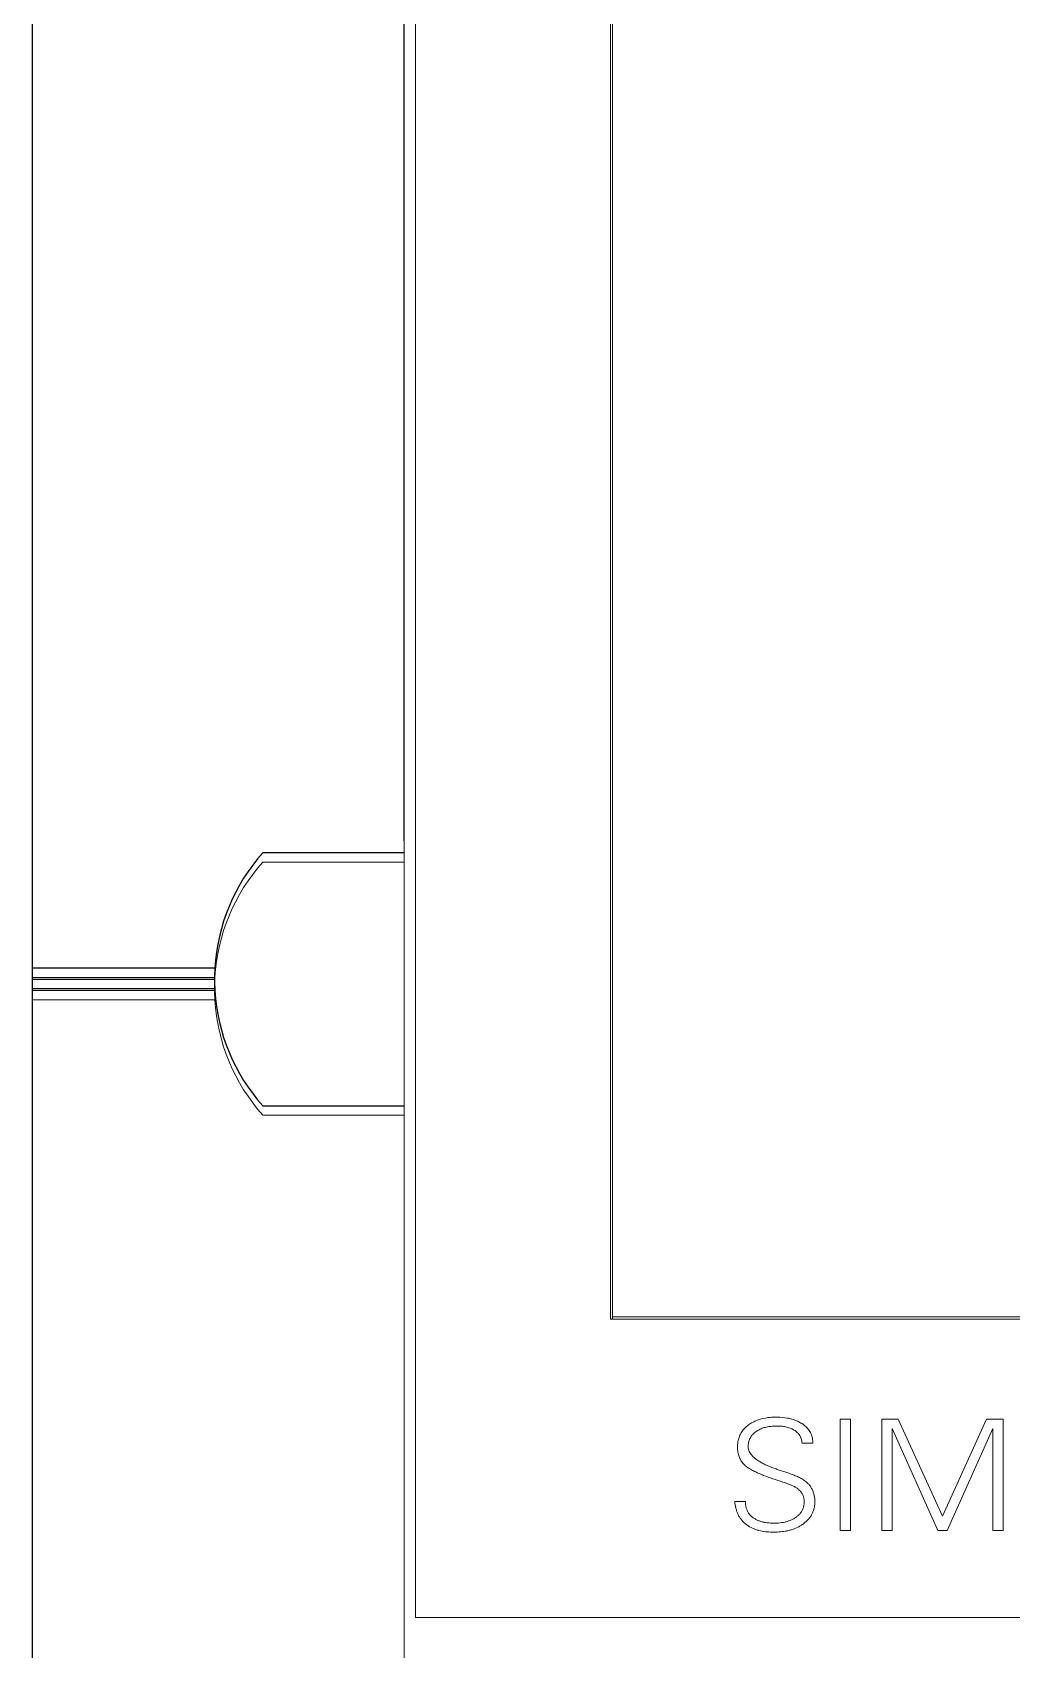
# Model space of a CAD drawing. Header units: millimetres. Extents: x 1359 to 3577, y 1336 to 3557.
# Drawn here: x 2546.57 to 2572.91, y 3249.92 to 3293.38 of the extents above; entities that cross this region are included whole.
import ezdxf

# ---------------------------------------------------------------- set-up
doc = ezdxf.new("R2010")
doc.units = ezdxf.units.MM
doc.set_wipeout_variables(frame=1)
doc.layers.add('000-PI-Oprema', color=30, linetype='Continuous', lineweight=5)
doc.layers.add('002-PI-Kabelska kanalica', color=150, linetype='Continuous')

msp = doc.modelspace()

# ---------------------------------------------------------------- linework, layer by layer
for p, q in [((2546.571, 3313.47), (2546.571, 3268.233)), ((2571.571, 3283.933), (2571.571, 3244.933)), ((2560.373, 3271.333), (2552.77, 3271.333)), ((2546.571, 3268.233), (2546.571, 3267.933)), ((2551.48, 3268.233), (2546.571, 3268.233)), ((2546.571, 3267.933), (2546.571, 3267.633)), ((2551.471, 3267.933), (2546.571, 3267.933)), ((2571.571, 3268.233), (2561.662, 3268.233)), ((2571.573, 3267.933), (2561.671, 3267.933)), ((2546.571, 3267.633), (2546.571, 3218.083)), ((2551.48, 3267.633), (2546.571, 3267.633)), ((2571.571, 3267.633), (2561.662, 3267.633)), ((2552.77, 3264.533), (2560.373, 3264.533))]:
    msp.add_line(p, q)
for centre, radius, start, end in [((2573.571, 3283.933), 2, 90, 180), ((2556.571, 3267.933), 5.1, 138.1897, 176.6277), ((2556.571, 3267.933), 5.1, 3.3723, 41.8103), ((2556.571, 3267.933), 5.1, 183.3723, 221.8103), ((2556.571, 3267.933), 5.1, 318.1897, 356.6277)]:
    msp.add_arc(centre, radius, start, end)
for major_axis, start_param, end_param in [((5.1, 0), 3.082735, 3.141593), ((0, 5.1), 1.570796, 1.629654), ((5.1, 0), 0, 0.058858), ((5.1, 0), 6.224328, 6.283185)]:
    msp.add_ellipse((2556.571, 3267.933), major_axis=major_axis, ratio=1, start_param=start_param, end_param=end_param)
at = {"layer": '002-PI-Kabelska kanalica', "color": 0, "linetype": 'ByBlock', "lineweight": 0}
for p, q in [((2546.571, 3217.833), (2546.571, 3325.583)), ((2546.571, 3313.47), (2546.571, 3268.233)), ((2546.571, 3313.47), (2546.571, 3217.433)), ((2546.571, 3313.47), (2546.571, 3217.433)), ((2546.571, 3313.47), (2546.571, 3268.233)), ((2546.571, 3313.47), (2546.571, 3268.233)), ((2546.571, 3313.22), (2546.571, 3267.983)), ((2546.571, 3313.22), (2546.571, 3267.983)), ((2546.571, 3313.22), (2546.571, 3267.983)), ((2546.571, 3313.22), (2546.571, 3267.983)), ((2546.571, 3313.22), (2546.571, 3267.983)), ((2546.571, 3313.22), (2546.571, 3267.983)), ((2556.571, 3271.333), (2552.77, 3271.333)), ((2556.571, 3271.333), (2552.77, 3271.333)), ((2556.571, 3271.083), (2552.77, 3271.083)), ((2556.571, 3271.083), (2552.77, 3271.083)), ((2546.571, 3268.233), (2546.571, 3267.933)), ((2551.48, 3268.233), (2546.571, 3268.233)), ((2546.571, 3268.233), (2546.571, 3267.933)), ((2546.571, 3268.233), (2546.571, 3267.933)), ((2551.48, 3268.233), (2546.571, 3268.233)), ((2546.571, 3268.233), (2546.571, 3267.933)), ((2546.571, 3268.233), (2546.571, 3267.933)), ((2546.571, 3267.983), (2546.571, 3267.683)), ((2551.48, 3267.983), (2546.571, 3267.983)), ((2546.571, 3267.983), (2546.571, 3267.683)), ((2546.571, 3267.983), (2546.571, 3267.683)), ((2551.48, 3267.983), (2546.571, 3267.983)), ((2546.571, 3267.983), (2546.571, 3267.683)), ((2546.571, 3267.983), (2546.571, 3267.683)), ((2546.571, 3267.983), (2546.571, 3267.683)), ((2546.571, 3267.933), (2546.571, 3267.633)), ((2551.471, 3267.933), (2546.571, 3267.933)), ((2546.571, 3267.933), (2546.571, 3267.633)), ((2546.571, 3267.933), (2546.571, 3267.633)), ((2551.471, 3267.933), (2546.571, 3267.933)), ((2546.571, 3267.933), (2546.571, 3267.633)), ((2546.571, 3267.933), (2546.571, 3267.633)), ((2546.571, 3267.683), (2546.571, 3267.383)), ((2551.471, 3267.683), (2546.571, 3267.683)), ((2546.571, 3267.683), (2546.571, 3267.383)), ((2546.571, 3267.683), (2546.571, 3267.383)), ((2551.471, 3267.683), (2546.571, 3267.683)), ((2546.571, 3267.683), (2546.571, 3267.383)), ((2546.571, 3267.683), (2546.571, 3267.383)), ((2546.571, 3267.683), (2546.571, 3267.383)), ((2546.571, 3267.633), (2546.571, 3218.083)), ((2551.48, 3267.633), (2546.571, 3267.633)), ((2551.48, 3267.633), (2546.571, 3267.633)), ((2546.571, 3267.633), (2546.571, 3218.083)), ((2546.571, 3267.633), (2546.571, 3218.083)), ((2551.48, 3267.383), (2546.571, 3267.383)), ((2551.48, 3267.383), (2546.571, 3267.383)), ((2552.77, 3264.533), (2556.571, 3264.533)), ((2552.77, 3264.533), (2556.571, 3264.533)), ((2552.77, 3264.283), (2556.571, 3264.283)), ((2552.77, 3264.283), (2556.571, 3264.283))]:
    msp.add_line(p, q, dxfattribs=at)
for centre, start, end in [((2556.571, 3267.933), 138.1897, 176.6277), ((2556.571, 3267.933), 138.1897, 176.6277), ((2556.571, 3267.683), 138.1897, 176.6277), ((2556.571, 3267.683), 138.1897, 176.6277), ((2556.571, 3267.933), 183.3723, 221.8103), ((2556.571, 3267.933), 183.3723, 221.8103), ((2556.571, 3267.683), 183.3723, 221.8103), ((2556.571, 3267.683), 183.3723, 221.8103)]:
    msp.add_arc(centre, 5.1, start, end, dxfattribs=at)
for centre, major_axis, start_param, end_param in [((2556.571, 3267.933), (5.1, 0), 3.082735, 3.141593), ((2556.571, 3267.933), (5.1, 0), 3.082735, 3.141593), ((2556.571, 3267.683), (5.1, 0), 3.082735, 3.141593), ((2556.571, 3267.683), (5.1, 0), 3.082735, 3.141593), ((2556.571, 3267.933), (0, 5.1), 1.570796, 1.629654), ((2556.571, 3267.933), (0, 5.1), 1.570796, 1.629654), ((2556.571, 3267.683), (0, 5.1), 1.570796, 1.629654), ((2556.571, 3267.683), (0, 5.1), 1.570796, 1.629654)]:
    msp.add_ellipse(centre, major_axis=major_axis, ratio=1, start_param=start_param, end_param=end_param, dxfattribs=at)

# ---------------------------------------------------------------- next in the draw order: wipeouts: each hides what was drawn before it
msp.add_wipeout([(2556.571, 3330.083), (2626.371, 3330.083), (2626.371, 3183.083), (2556.571, 3183.083)])

# ---------------------------------------------------------------- next in the draw order: linework, layer by layer
at = {"layer": '000-PI-Oprema', "color": 0, "linetype": 'ByBlock', "lineweight": 0}
for p, q in [((2556.562, 3329.583), (2556.571, 3198.083)), ((2556.571, 3329.214), (2556.571, 3198.083)), ((2556.871, 3250.783), (2556.871, 3318.083)), ((2556.871, 3250.783), (2556.871, 3318.083)), ((2562.121, 3258.802), (2562.121, 3310.478)), ((2562.121, 3258.802), (2562.121, 3310.478)), ((2562.171, 3258.867), (2562.171, 3310.391)), ((2562.171, 3258.867), (2562.171, 3310.391)), ((2602.121, 3258.802), (2562.121, 3258.802)), ((2602.121, 3258.802), (2562.121, 3258.802)), ((2562.171, 3258.802), (2562.171, 3258.867)), ((2602.071, 3258.867), (2562.171, 3258.867)), ((2562.171, 3258.802), (2562.171, 3258.867)), ((2602.071, 3258.867), (2562.171, 3258.867)), ((2568.291, 3256.111), (2568.291, 3253.123)), ((2568.57, 3256.111), (2568.291, 3256.111)), ((2568.291, 3256.111), (2568.291, 3253.123)), ((2568.57, 3256.111), (2568.291, 3256.111)), ((2568.57, 3253.123), (2568.57, 3256.111)), ((2568.57, 3253.123), (2568.57, 3256.111)), ((2569.414, 3256.111), (2569.414, 3253.123)), ((2569.859, 3256.111), (2569.414, 3256.111)), ((2569.414, 3256.111), (2569.414, 3253.123)), ((2569.859, 3256.111), (2569.414, 3256.111)), ((2569.693, 3255.859), (2570.92, 3253.123)), ((2569.693, 3253.123), (2569.693, 3255.859)), ((2569.693, 3255.859), (2570.92, 3253.123)), ((2569.693, 3253.123), (2569.693, 3255.859)), ((2571.046, 3253.506), (2569.859, 3256.111)), ((2571.046, 3253.506), (2569.859, 3256.111)), ((2572.234, 3256.111), (2571.046, 3253.506)), ((2572.234, 3256.111), (2571.046, 3253.506)), ((2571.172, 3253.123), (2572.4, 3255.859)), ((2571.172, 3253.123), (2572.4, 3255.859)), ((2572.679, 3256.111), (2572.234, 3256.111)), ((2572.679, 3256.111), (2572.234, 3256.111)), ((2572.4, 3255.859), (2572.4, 3253.123)), ((2572.4, 3255.859), (2572.4, 3253.123)), ((2572.679, 3253.123), (2572.679, 3256.111)), ((2572.679, 3253.123), (2572.679, 3256.111)), ((2565.535, 3255.358), (2565.535, 3255.362)), ((2565.535, 3255.358), (2565.535, 3255.362)), ((2567.272, 3255.469), (2567.559, 3255.469)), ((2567.272, 3255.469), (2567.559, 3255.469)), ((2565.748, 3253.897), (2565.461, 3253.897)), ((2565.748, 3253.897), (2565.461, 3253.897)), ((2568.291, 3253.123), (2568.57, 3253.123)), ((2568.291, 3253.123), (2568.57, 3253.123)), ((2569.414, 3253.123), (2569.693, 3253.123)), ((2569.414, 3253.123), (2569.693, 3253.123)), ((2570.92, 3253.123), (2571.172, 3253.123)), ((2570.92, 3253.123), (2571.172, 3253.123)), ((2572.4, 3253.123), (2572.679, 3253.123)), ((2572.4, 3253.123), (2572.679, 3253.123)), ((2607.371, 3250.783), (2556.871, 3250.783)), ((2607.371, 3250.783), (2556.871, 3250.783))]:
    msp.add_line(p, q, dxfattribs=at)
for points, knots in [([(2567.559, 3255.469), (2567.559, 3255.514), (2567.556, 3255.557), (2567.543, 3255.622), (2567.538, 3255.643), (2567.528, 3255.675), (2567.524, 3255.686), (2567.517, 3255.706), (2567.496, 3255.757), (2567.468, 3255.804), (2567.428, 3255.856), (2567.413, 3255.873), (2567.382, 3255.905), (2567.35, 3255.935), (2567.315, 3255.962), (2567.288, 3255.981), (2567.279, 3255.987), (2567.26, 3255.999), (2567.25, 3256.005), (2567.222, 3256.021), (2567.203, 3256.032), (2567.163, 3256.051), (2567.104, 3256.079), (2567.042, 3256.1), (2566.978, 3256.119), (2566.957, 3256.125), (2566.914, 3256.135), (2566.892, 3256.139), (2566.785, 3256.159), (2566.698, 3256.167), (2566.567, 3256.169), (2566.523, 3256.169), (2566.435, 3256.164), (2566.391, 3256.16), (2566.261, 3256.142), (2566.176, 3256.123), (2566.072, 3256.087), (2566.051, 3256.079), (2566.011, 3256.062), (2565.951, 3256.035), (2565.894, 3256.002), (2565.839, 3255.965), (2565.821, 3255.952), (2565.787, 3255.925), (2565.77, 3255.91), (2565.722, 3255.865), (2565.692, 3255.833), (2565.654, 3255.78), (2565.641, 3255.761), (2565.619, 3255.723), (2565.589, 3255.664), (2565.568, 3255.602), (2565.555, 3255.548), (2565.553, 3255.538), (2565.548, 3255.516), (2565.543, 3255.484), (2565.537, 3255.429), (2565.535, 3255.386), (2565.535, 3255.342), (2565.536, 3255.32), (2565.539, 3255.276), (2565.542, 3255.254), (2565.549, 3255.211), (2565.557, 3255.168), (2565.57, 3255.126), (2565.582, 3255.095), (2565.586, 3255.085), (2565.595, 3255.065), (2565.599, 3255.055), (2565.624, 3255.005), (2565.648, 3254.969), (2565.69, 3254.918), (2565.705, 3254.902), (2565.729, 3254.879), (2565.737, 3254.871), (2565.754, 3254.857), (2565.762, 3254.85), (2565.788, 3254.829), (2565.806, 3254.817), (2565.842, 3254.792), (2565.861, 3254.781), (2565.917, 3254.748), (2565.956, 3254.727), (2566.035, 3254.689), (2566.075, 3254.671), (2566.156, 3254.636), (2566.196, 3254.62), (2566.319, 3254.572), (2566.402, 3254.542), (2566.485, 3254.514)], [0, 0, 0, 0, 0.03125, 0.03125, 0.046875, 0.046875, 0.054687, 0.054687, 0.0625, 0.09375, 0.09375, 0.109375, 0.109375, 0.125, 0.140625, 0.140625, 0.148437, 0.148437, 0.15625, 0.15625, 0.171875, 0.171875, 0.1875, 0.21875, 0.21875, 0.234375, 0.234375, 0.25, 0.25, 0.3125, 0.3125, 0.34375, 0.34375, 0.375, 0.375, 0.4375, 0.4375, 0.453125, 0.453125, 0.46875, 0.5, 0.5, 0.515625, 0.515625, 0.53125, 0.53125, 0.5625, 0.5625, 0.578125, 0.578125, 0.59375, 0.625, 0.625, 0.632813, 0.632813, 0.640625, 0.65625, 0.671875, 0.671875, 0.6875, 0.6875, 0.703125, 0.703125, 0.71875, 0.734375, 0.734375, 0.742188, 0.742188, 0.75, 0.75, 0.78125, 0.78125, 0.796875, 0.796875, 0.804688, 0.804688, 0.8125, 0.8125, 0.828125, 0.828125, 0.84375, 0.84375, 0.875, 0.875, 0.90625, 0.90625, 0.9375, 0.9375, 1, 1, 1, 1]), ([(2567.559, 3255.469), (2567.559, 3255.514), (2567.556, 3255.557), (2567.543, 3255.622), (2567.538, 3255.643), (2567.528, 3255.675), (2567.524, 3255.686), (2567.517, 3255.706), (2567.496, 3255.757), (2567.468, 3255.804), (2567.428, 3255.856), (2567.413, 3255.873), (2567.382, 3255.905), (2567.35, 3255.935), (2567.315, 3255.962), (2567.288, 3255.981), (2567.279, 3255.987), (2567.26, 3255.999), (2567.25, 3256.005), (2567.222, 3256.021), (2567.203, 3256.032), (2567.163, 3256.051), (2567.104, 3256.079), (2567.042, 3256.1), (2566.978, 3256.119), (2566.957, 3256.125), (2566.914, 3256.135), (2566.892, 3256.139), (2566.785, 3256.159), (2566.698, 3256.167), (2566.567, 3256.169), (2566.523, 3256.169), (2566.435, 3256.164), (2566.391, 3256.16), (2566.261, 3256.142), (2566.176, 3256.123), (2566.072, 3256.087), (2566.051, 3256.079), (2566.011, 3256.062), (2565.951, 3256.035), (2565.894, 3256.002), (2565.839, 3255.965), (2565.821, 3255.952), (2565.787, 3255.925), (2565.77, 3255.91), (2565.722, 3255.865), (2565.692, 3255.833), (2565.654, 3255.78), (2565.641, 3255.761), (2565.619, 3255.723), (2565.589, 3255.664), (2565.568, 3255.602), (2565.555, 3255.548), (2565.553, 3255.538), (2565.548, 3255.516), (2565.543, 3255.484), (2565.537, 3255.429), (2565.535, 3255.386), (2565.535, 3255.342), (2565.536, 3255.32), (2565.539, 3255.276), (2565.542, 3255.254), (2565.549, 3255.211), (2565.557, 3255.168), (2565.57, 3255.126), (2565.582, 3255.095), (2565.586, 3255.085), (2565.595, 3255.065), (2565.599, 3255.055), (2565.624, 3255.005), (2565.648, 3254.969), (2565.69, 3254.918), (2565.705, 3254.902), (2565.729, 3254.879), (2565.737, 3254.871), (2565.754, 3254.857), (2565.762, 3254.85), (2565.788, 3254.829), (2565.806, 3254.817), (2565.842, 3254.792), (2565.861, 3254.781), (2565.917, 3254.748), (2565.956, 3254.727), (2566.035, 3254.689), (2566.075, 3254.671), (2566.156, 3254.636), (2566.196, 3254.62), (2566.319, 3254.572), (2566.402, 3254.542), (2566.485, 3254.514)], [0, 0, 0, 0, 0.03125, 0.03125, 0.046875, 0.046875, 0.054687, 0.054687, 0.0625, 0.09375, 0.09375, 0.109375, 0.109375, 0.125, 0.140625, 0.140625, 0.148437, 0.148437, 0.15625, 0.15625, 0.171875, 0.171875, 0.1875, 0.21875, 0.21875, 0.234375, 0.234375, 0.25, 0.25, 0.3125, 0.3125, 0.34375, 0.34375, 0.375, 0.375, 0.4375, 0.4375, 0.453125, 0.453125, 0.46875, 0.5, 0.5, 0.515625, 0.515625, 0.53125, 0.53125, 0.5625, 0.5625, 0.578125, 0.578125, 0.59375, 0.625, 0.625, 0.632813, 0.632813, 0.640625, 0.65625, 0.671875, 0.671875, 0.6875, 0.6875, 0.703125, 0.703125, 0.71875, 0.734375, 0.734375, 0.742188, 0.742188, 0.75, 0.75, 0.78125, 0.78125, 0.796875, 0.796875, 0.804688, 0.804688, 0.8125, 0.8125, 0.828125, 0.828125, 0.84375, 0.84375, 0.875, 0.875, 0.90625, 0.90625, 0.9375, 0.9375, 1, 1, 1, 1]), ([(2567.402, 3254.41), (2567.372, 3254.438), (2567.34, 3254.462), (2567.272, 3254.506), (2567.237, 3254.526), (2567.183, 3254.554), (2567.164, 3254.562), (2567.127, 3254.579), (2567.108, 3254.587), (2567.071, 3254.602), (2567.052, 3254.61), (2567.014, 3254.624), (2566.995, 3254.631), (2566.938, 3254.651), (2566.899, 3254.665), (2566.822, 3254.691), (2566.784, 3254.704), (2566.707, 3254.729), (2566.668, 3254.742), (2566.591, 3254.768), (2566.553, 3254.781), (2566.439, 3254.824), (2566.364, 3254.854), (2566.255, 3254.906), (2566.219, 3254.924), (2566.148, 3254.962), (2566.114, 3254.983), (2566.063, 3255.017), (2566.046, 3255.028), (2566.014, 3255.053), (2565.998, 3255.066), (2565.967, 3255.093), (2565.952, 3255.107), (2565.924, 3255.136), (2565.91, 3255.152), (2565.885, 3255.184), (2565.874, 3255.201), (2565.854, 3255.237), (2565.846, 3255.256), (2565.832, 3255.295), (2565.825, 3255.325), (2565.823, 3255.355), (2565.822, 3255.375), (2565.822, 3255.386), (2565.824, 3255.437), (2565.83, 3255.477), (2565.846, 3255.536), (2565.853, 3255.555), (2565.869, 3255.593), (2565.888, 3255.63), (2565.917, 3255.671), (2565.936, 3255.695), (2565.95, 3255.71), (2565.957, 3255.717), (2565.979, 3255.739), (2565.995, 3255.752), (2566.027, 3255.777), (2566.043, 3255.789), (2566.077, 3255.811), (2566.095, 3255.821), (2566.132, 3255.84), (2566.15, 3255.849), (2566.207, 3255.872), (2566.245, 3255.884), (2566.304, 3255.899), (2566.324, 3255.904), (2566.365, 3255.911), (2566.385, 3255.914), (2566.445, 3255.922), (2566.486, 3255.926), (2566.546, 3255.928), (2566.567, 3255.929), (2566.607, 3255.929), (2566.627, 3255.928), (2566.688, 3255.926), (2566.728, 3255.923), (2566.788, 3255.915), (2566.809, 3255.912), (2566.849, 3255.904), (2566.869, 3255.899), (2566.928, 3255.883), (2566.967, 3255.869), (2567.013, 3255.847), (2567.022, 3255.843), (2567.04, 3255.833), (2567.067, 3255.817), (2567.108, 3255.788), (2567.138, 3255.761), (2567.159, 3255.738), (2567.166, 3255.731), (2567.179, 3255.715), (2567.198, 3255.69), (2567.218, 3255.655), (2567.231, 3255.628), (2567.239, 3255.609), (2567.243, 3255.599), (2567.26, 3255.551), (2567.268, 3255.51), (2567.272, 3255.469)], [0, 0, 0, 0, 0.03125, 0.03125, 0.0625, 0.0625, 0.078125, 0.078125, 0.09375, 0.09375, 0.109375, 0.109375, 0.125, 0.125, 0.15625, 0.15625, 0.1875, 0.1875, 0.21875, 0.21875, 0.25, 0.25, 0.3125, 0.3125, 0.34375, 0.34375, 0.375, 0.375, 0.390625, 0.390625, 0.40625, 0.40625, 0.421875, 0.421875, 0.4375, 0.4375, 0.453125, 0.453125, 0.46875, 0.46875, 0.484375, 0.492187, 0.492187, 0.5, 0.5, 0.53125, 0.53125, 0.546875, 0.546875, 0.5625, 0.578125, 0.585937, 0.585937, 0.59375, 0.59375, 0.609375, 0.609375, 0.625, 0.625, 0.640625, 0.640625, 0.65625, 0.65625, 0.6875, 0.6875, 0.703125, 0.703125, 0.71875, 0.71875, 0.75, 0.75, 0.765625, 0.765625, 0.78125, 0.78125, 0.8125, 0.8125, 0.828125, 0.828125, 0.84375, 0.84375, 0.875, 0.875, 0.882812, 0.882812, 0.890625, 0.90625, 0.921875, 0.921875, 0.929687, 0.929687, 0.9375, 0.953125, 0.960937, 0.960937, 0.96875, 0.96875, 1, 1, 1, 1]), ([(2567.402, 3254.41), (2567.372, 3254.438), (2567.34, 3254.462), (2567.272, 3254.506), (2567.237, 3254.526), (2567.183, 3254.554), (2567.164, 3254.562), (2567.127, 3254.579), (2567.108, 3254.587), (2567.071, 3254.602), (2567.052, 3254.61), (2567.014, 3254.624), (2566.995, 3254.631), (2566.938, 3254.651), (2566.899, 3254.665), (2566.822, 3254.691), (2566.784, 3254.704), (2566.707, 3254.729), (2566.668, 3254.742), (2566.591, 3254.768), (2566.553, 3254.781), (2566.439, 3254.824), (2566.364, 3254.854), (2566.255, 3254.906), (2566.219, 3254.924), (2566.148, 3254.962), (2566.114, 3254.983), (2566.063, 3255.017), (2566.046, 3255.028), (2566.014, 3255.053), (2565.998, 3255.066), (2565.967, 3255.093), (2565.952, 3255.107), (2565.924, 3255.136), (2565.91, 3255.152), (2565.885, 3255.184), (2565.874, 3255.201), (2565.854, 3255.237), (2565.846, 3255.256), (2565.832, 3255.295), (2565.825, 3255.325), (2565.823, 3255.355), (2565.822, 3255.375), (2565.822, 3255.386), (2565.824, 3255.437), (2565.83, 3255.477), (2565.846, 3255.536), (2565.853, 3255.555), (2565.869, 3255.593), (2565.888, 3255.63), (2565.917, 3255.671), (2565.936, 3255.695), (2565.95, 3255.71), (2565.957, 3255.717), (2565.979, 3255.739), (2565.995, 3255.752), (2566.027, 3255.777), (2566.043, 3255.789), (2566.077, 3255.811), (2566.095, 3255.821), (2566.132, 3255.84), (2566.15, 3255.849), (2566.207, 3255.872), (2566.245, 3255.884), (2566.304, 3255.899), (2566.324, 3255.904), (2566.365, 3255.911), (2566.385, 3255.914), (2566.445, 3255.922), (2566.486, 3255.926), (2566.546, 3255.928), (2566.567, 3255.929), (2566.607, 3255.929), (2566.627, 3255.928), (2566.688, 3255.926), (2566.728, 3255.923), (2566.788, 3255.915), (2566.809, 3255.912), (2566.849, 3255.904), (2566.869, 3255.899), (2566.928, 3255.883), (2566.967, 3255.869), (2567.013, 3255.847), (2567.022, 3255.843), (2567.04, 3255.833), (2567.067, 3255.817), (2567.108, 3255.788), (2567.138, 3255.761), (2567.159, 3255.738), (2567.166, 3255.731), (2567.179, 3255.715), (2567.198, 3255.69), (2567.218, 3255.655), (2567.231, 3255.628), (2567.239, 3255.609), (2567.243, 3255.599), (2567.26, 3255.551), (2567.268, 3255.51), (2567.272, 3255.469)], [0, 0, 0, 0, 0.03125, 0.03125, 0.0625, 0.0625, 0.078125, 0.078125, 0.09375, 0.09375, 0.109375, 0.109375, 0.125, 0.125, 0.15625, 0.15625, 0.1875, 0.1875, 0.21875, 0.21875, 0.25, 0.25, 0.3125, 0.3125, 0.34375, 0.34375, 0.375, 0.375, 0.390625, 0.390625, 0.40625, 0.40625, 0.421875, 0.421875, 0.4375, 0.4375, 0.453125, 0.453125, 0.46875, 0.46875, 0.484375, 0.492187, 0.492187, 0.5, 0.5, 0.53125, 0.53125, 0.546875, 0.546875, 0.5625, 0.578125, 0.585937, 0.585937, 0.59375, 0.59375, 0.609375, 0.609375, 0.625, 0.625, 0.640625, 0.640625, 0.65625, 0.65625, 0.6875, 0.6875, 0.703125, 0.703125, 0.71875, 0.71875, 0.75, 0.75, 0.765625, 0.765625, 0.78125, 0.78125, 0.8125, 0.8125, 0.828125, 0.828125, 0.84375, 0.84375, 0.875, 0.875, 0.882812, 0.882812, 0.890625, 0.90625, 0.921875, 0.921875, 0.929687, 0.929687, 0.9375, 0.953125, 0.960937, 0.960937, 0.96875, 0.96875, 1, 1, 1, 1]), ([(2566.485, 3254.514), (2566.576, 3254.484), (2566.667, 3254.454), (2566.802, 3254.407), (2566.847, 3254.391), (2566.914, 3254.366), (2566.936, 3254.357), (2566.981, 3254.339), (2567.003, 3254.329), (2567.024, 3254.319)], [0, 0, 0, 0, 0.5, 0.5, 0.75, 0.75, 0.875, 0.875, 1, 1, 1, 1]), ([(2567.024, 3254.319), (2567.003, 3254.329), (2566.981, 3254.339), (2566.936, 3254.357), (2566.914, 3254.366), (2566.847, 3254.391), (2566.802, 3254.407), (2566.667, 3254.454), (2566.576, 3254.484), (2566.485, 3254.514)], [0, 0, 0, 0, 0.125, 0.125, 0.25, 0.25, 0.5, 0.5, 1, 1, 1, 1]), ([(2566.485, 3254.514), (2566.576, 3254.484), (2566.667, 3254.454), (2566.802, 3254.407), (2566.847, 3254.391), (2566.914, 3254.366), (2566.936, 3254.357), (2566.981, 3254.339), (2567.003, 3254.329), (2567.024, 3254.319)], [0, 0, 0, 0, 0.5, 0.5, 0.75, 0.75, 0.875, 0.875, 1, 1, 1, 1]), ([(2567.024, 3254.319), (2567.003, 3254.329), (2566.981, 3254.339), (2566.936, 3254.357), (2566.914, 3254.366), (2566.847, 3254.391), (2566.802, 3254.407), (2566.667, 3254.454), (2566.576, 3254.484), (2566.485, 3254.514)], [0, 0, 0, 0, 0.125, 0.125, 0.25, 0.25, 0.5, 0.5, 1, 1, 1, 1]), ([(2567.024, 3254.319), (2567.051, 3254.307), (2567.076, 3254.294), (2567.125, 3254.264), (2567.149, 3254.248), (2567.182, 3254.22), (2567.193, 3254.21), (2567.213, 3254.19), (2567.223, 3254.18), (2567.251, 3254.147), (2567.267, 3254.123), (2567.288, 3254.084), (2567.294, 3254.071), (2567.304, 3254.044), (2567.313, 3254.017), (2567.32, 3253.989), (2567.325, 3253.961), (2567.326, 3253.946), (2567.329, 3253.917), (2567.329, 3253.903), (2567.329, 3253.874), (2567.328, 3253.846), (2567.324, 3253.817), (2567.319, 3253.789), (2567.317, 3253.774), (2567.306, 3253.733), (2567.292, 3253.692), (2567.272, 3253.654), (2567.257, 3253.629), (2567.249, 3253.617), (2567.224, 3253.582), (2567.205, 3253.56), (2567.174, 3253.53), (2567.163, 3253.521), (2567.141, 3253.502), (2567.129, 3253.493), (2567.094, 3253.468), (2567.07, 3253.453), (2567.02, 3253.425), (2566.994, 3253.412), (2566.941, 3253.389), (2566.914, 3253.379), (2566.859, 3253.362), (2566.832, 3253.354), (2566.748, 3253.336), (2566.692, 3253.327), (2566.606, 3253.32), (2566.577, 3253.319), (2566.519, 3253.318), (2566.491, 3253.318), (2566.405, 3253.321), (2566.348, 3253.326), (2566.263, 3253.339), (2566.235, 3253.345), (2566.178, 3253.359), (2566.151, 3253.367), (2566.097, 3253.387), (2566.07, 3253.398), (2566.032, 3253.417), (2566.019, 3253.424), (2565.994, 3253.438), (2565.981, 3253.446), (2565.946, 3253.47), (2565.923, 3253.488), (2565.892, 3253.517), (2565.882, 3253.527), (2565.863, 3253.549), (2565.854, 3253.56), (2565.828, 3253.595), (2565.813, 3253.62), (2565.795, 3253.658), (2565.789, 3253.671), (2565.779, 3253.698), (2565.774, 3253.712), (2565.762, 3253.754), (2565.757, 3253.782), (2565.75, 3253.839), (2565.748, 3253.868), (2565.748, 3253.897)], [0, 0, 0, 0, 0.03125, 0.03125, 0.0625, 0.0625, 0.078125, 0.078125, 0.09375, 0.09375, 0.125, 0.125, 0.140625, 0.140625, 0.15625, 0.171875, 0.171875, 0.1875, 0.1875, 0.203125, 0.203125, 0.21875, 0.234375, 0.234375, 0.25, 0.25, 0.28125, 0.296875, 0.296875, 0.3125, 0.3125, 0.34375, 0.34375, 0.359375, 0.359375, 0.375, 0.375, 0.40625, 0.40625, 0.4375, 0.4375, 0.46875, 0.46875, 0.5, 0.5, 0.5625, 0.5625, 0.59375, 0.59375, 0.625, 0.625, 0.6875, 0.6875, 0.71875, 0.71875, 0.75, 0.75, 0.78125, 0.78125, 0.796875, 0.796875, 0.8125, 0.8125, 0.84375, 0.84375, 0.859375, 0.859375, 0.875, 0.875, 0.90625, 0.90625, 0.921875, 0.921875, 0.9375, 0.9375, 0.96875, 0.96875, 1, 1, 1, 1]), ([(2567.024, 3254.319), (2567.051, 3254.307), (2567.076, 3254.294), (2567.125, 3254.264), (2567.149, 3254.248), (2567.182, 3254.22), (2567.193, 3254.21), (2567.213, 3254.19), (2567.223, 3254.18), (2567.251, 3254.147), (2567.267, 3254.123), (2567.288, 3254.084), (2567.294, 3254.071), (2567.304, 3254.044), (2567.313, 3254.017), (2567.32, 3253.989), (2567.325, 3253.961), (2567.326, 3253.946), (2567.329, 3253.917), (2567.329, 3253.903), (2567.329, 3253.874), (2567.328, 3253.846), (2567.324, 3253.817), (2567.319, 3253.789), (2567.317, 3253.774), (2567.306, 3253.733), (2567.292, 3253.692), (2567.272, 3253.654), (2567.257, 3253.629), (2567.249, 3253.617), (2567.224, 3253.582), (2567.205, 3253.56), (2567.174, 3253.53), (2567.163, 3253.521), (2567.141, 3253.502), (2567.129, 3253.493), (2567.094, 3253.468), (2567.07, 3253.453), (2567.02, 3253.425), (2566.994, 3253.412), (2566.941, 3253.389), (2566.914, 3253.379), (2566.859, 3253.362), (2566.832, 3253.354), (2566.748, 3253.336), (2566.692, 3253.327), (2566.606, 3253.32), (2566.577, 3253.319), (2566.519, 3253.318), (2566.491, 3253.318), (2566.405, 3253.321), (2566.348, 3253.326), (2566.263, 3253.339), (2566.235, 3253.345), (2566.178, 3253.359), (2566.151, 3253.367), (2566.097, 3253.387), (2566.07, 3253.398), (2566.032, 3253.417), (2566.019, 3253.424), (2565.994, 3253.438), (2565.981, 3253.446), (2565.946, 3253.47), (2565.923, 3253.488), (2565.892, 3253.517), (2565.882, 3253.527), (2565.863, 3253.549), (2565.854, 3253.56), (2565.828, 3253.595), (2565.813, 3253.62), (2565.795, 3253.658), (2565.789, 3253.671), (2565.779, 3253.698), (2565.774, 3253.712), (2565.762, 3253.754), (2565.757, 3253.782), (2565.75, 3253.839), (2565.748, 3253.868), (2565.748, 3253.897)], [0, 0, 0, 0, 0.03125, 0.03125, 0.0625, 0.0625, 0.078125, 0.078125, 0.09375, 0.09375, 0.125, 0.125, 0.140625, 0.140625, 0.15625, 0.171875, 0.171875, 0.1875, 0.1875, 0.203125, 0.203125, 0.21875, 0.234375, 0.234375, 0.25, 0.25, 0.28125, 0.296875, 0.296875, 0.3125, 0.3125, 0.34375, 0.34375, 0.359375, 0.359375, 0.375, 0.375, 0.40625, 0.40625, 0.4375, 0.4375, 0.46875, 0.46875, 0.5, 0.5, 0.5625, 0.5625, 0.59375, 0.59375, 0.625, 0.625, 0.6875, 0.6875, 0.71875, 0.71875, 0.75, 0.75, 0.78125, 0.78125, 0.796875, 0.796875, 0.8125, 0.8125, 0.84375, 0.84375, 0.859375, 0.859375, 0.875, 0.875, 0.90625, 0.90625, 0.921875, 0.921875, 0.9375, 0.9375, 0.96875, 0.96875, 1, 1, 1, 1]), ([(2565.783, 3253.273), (2565.832, 3253.236), (2565.884, 3253.206), (2565.965, 3253.169), (2565.993, 3253.158), (2566.036, 3253.143), (2566.05, 3253.139), (2566.079, 3253.13), (2566.093, 3253.126), (2566.166, 3253.107), (2566.225, 3253.097), (2566.343, 3253.083), (2566.403, 3253.079), (2566.493, 3253.078), (2566.523, 3253.078), (2566.583, 3253.079), (2566.612, 3253.081), (2566.702, 3253.087), (2566.761, 3253.094), (2566.849, 3253.109), (2566.878, 3253.115), (2566.937, 3253.129), (2566.966, 3253.137), (2567.052, 3253.164), (2567.108, 3253.186), (2567.188, 3253.226), (2567.214, 3253.241), (2567.253, 3253.265), (2567.265, 3253.273), (2567.29, 3253.29), (2567.302, 3253.299), (2567.362, 3253.344), (2567.406, 3253.384), (2567.456, 3253.441), (2567.465, 3253.453), (2567.483, 3253.477), (2567.51, 3253.513), (2567.539, 3253.565), (2567.557, 3253.606), (2567.569, 3253.634), (2567.574, 3253.648), (2567.588, 3253.692), (2567.603, 3253.75), (2567.611, 3253.809), (2567.614, 3253.854), (2567.615, 3253.869), (2567.616, 3253.899), (2567.616, 3253.914), (2567.613, 3253.989), (2567.603, 3254.048), (2567.582, 3254.12), (2567.578, 3254.135), (2567.568, 3254.163), (2567.562, 3254.177), (2567.545, 3254.218), (2567.532, 3254.245), (2567.502, 3254.297), (2567.485, 3254.321), (2567.456, 3254.357), (2567.446, 3254.368), (2567.425, 3254.39), (2567.414, 3254.4), (2567.402, 3254.41)], [0, 0, 0, 0, 0.0625, 0.0625, 0.09375, 0.09375, 0.109375, 0.109375, 0.125, 0.125, 0.1875, 0.1875, 0.25, 0.25, 0.28125, 0.28125, 0.3125, 0.3125, 0.375, 0.375, 0.40625, 0.40625, 0.4375, 0.4375, 0.5, 0.5, 0.53125, 0.53125, 0.546875, 0.546875, 0.5625, 0.5625, 0.625, 0.625, 0.640625, 0.640625, 0.65625, 0.6875, 0.703125, 0.703125, 0.71875, 0.71875, 0.75, 0.78125, 0.78125, 0.796875, 0.796875, 0.8125, 0.8125, 0.875, 0.875, 0.890625, 0.890625, 0.90625, 0.90625, 0.9375, 0.9375, 0.96875, 0.96875, 0.984375, 0.984375, 1, 1, 1, 1]), ([(2565.783, 3253.273), (2565.832, 3253.236), (2565.884, 3253.206), (2565.965, 3253.169), (2565.993, 3253.158), (2566.036, 3253.143), (2566.05, 3253.139), (2566.079, 3253.13), (2566.093, 3253.126), (2566.166, 3253.107), (2566.225, 3253.097), (2566.343, 3253.083), (2566.403, 3253.079), (2566.493, 3253.078), (2566.523, 3253.078), (2566.583, 3253.079), (2566.612, 3253.081), (2566.702, 3253.087), (2566.761, 3253.094), (2566.849, 3253.109), (2566.878, 3253.115), (2566.937, 3253.129), (2566.966, 3253.137), (2567.052, 3253.164), (2567.108, 3253.186), (2567.188, 3253.226), (2567.214, 3253.241), (2567.253, 3253.265), (2567.265, 3253.273), (2567.29, 3253.29), (2567.302, 3253.299), (2567.362, 3253.344), (2567.406, 3253.384), (2567.456, 3253.441), (2567.465, 3253.453), (2567.483, 3253.477), (2567.51, 3253.513), (2567.539, 3253.565), (2567.557, 3253.606), (2567.569, 3253.634), (2567.574, 3253.648), (2567.588, 3253.692), (2567.603, 3253.75), (2567.611, 3253.809), (2567.614, 3253.854), (2567.615, 3253.869), (2567.616, 3253.899), (2567.616, 3253.914), (2567.613, 3253.989), (2567.603, 3254.048), (2567.582, 3254.12), (2567.578, 3254.135), (2567.568, 3254.163), (2567.562, 3254.177), (2567.545, 3254.218), (2567.532, 3254.245), (2567.502, 3254.297), (2567.485, 3254.321), (2567.456, 3254.357), (2567.446, 3254.368), (2567.425, 3254.39), (2567.414, 3254.4), (2567.402, 3254.41)], [0, 0, 0, 0, 0.0625, 0.0625, 0.09375, 0.09375, 0.109375, 0.109375, 0.125, 0.125, 0.1875, 0.1875, 0.25, 0.25, 0.28125, 0.28125, 0.3125, 0.3125, 0.375, 0.375, 0.40625, 0.40625, 0.4375, 0.4375, 0.5, 0.5, 0.53125, 0.53125, 0.546875, 0.546875, 0.5625, 0.5625, 0.625, 0.625, 0.640625, 0.640625, 0.65625, 0.6875, 0.703125, 0.703125, 0.71875, 0.71875, 0.75, 0.78125, 0.78125, 0.796875, 0.796875, 0.8125, 0.8125, 0.875, 0.875, 0.890625, 0.890625, 0.90625, 0.90625, 0.9375, 0.9375, 0.96875, 0.96875, 0.984375, 0.984375, 1, 1, 1, 1]), ([(2565.783, 3253.273), (2565.734, 3253.308), (2565.69, 3253.35), (2565.641, 3253.408), (2565.632, 3253.42), (2565.614, 3253.444), (2565.588, 3253.482), (2565.552, 3253.547), (2565.528, 3253.603), (2565.508, 3253.66), (2565.499, 3253.689), (2565.477, 3253.777), (2565.467, 3253.837), (2565.461, 3253.897)], [0, 0, 0, 0, 0.25, 0.25, 0.3125, 0.3125, 0.375, 0.5, 0.625, 0.625, 0.75, 0.75, 1, 1, 1, 1]), ([(2565.461, 3253.897), (2565.467, 3253.837), (2565.477, 3253.777), (2565.495, 3253.703), (2565.5, 3253.689), (2565.508, 3253.66), (2565.523, 3253.617), (2565.552, 3253.547), (2565.581, 3253.495), (2565.605, 3253.457), (2565.614, 3253.444), (2565.632, 3253.42), (2565.679, 3253.36), (2565.734, 3253.309), (2565.783, 3253.273)], [0, 0, 0, 0, 0.25, 0.25, 0.3125, 0.3125, 0.375, 0.5, 0.625, 0.625, 0.6875, 0.6875, 0.75, 1, 1, 1, 1]), ([(2565.783, 3253.273), (2565.734, 3253.308), (2565.69, 3253.35), (2565.641, 3253.408), (2565.632, 3253.42), (2565.614, 3253.444), (2565.588, 3253.482), (2565.552, 3253.547), (2565.528, 3253.603), (2565.508, 3253.66), (2565.499, 3253.689), (2565.477, 3253.777), (2565.467, 3253.837), (2565.461, 3253.897)], [0, 0, 0, 0, 0.25, 0.25, 0.3125, 0.3125, 0.375, 0.5, 0.625, 0.625, 0.75, 0.75, 1, 1, 1, 1]), ([(2565.461, 3253.897), (2565.467, 3253.837), (2565.477, 3253.777), (2565.495, 3253.703), (2565.5, 3253.689), (2565.508, 3253.66), (2565.523, 3253.617), (2565.552, 3253.547), (2565.581, 3253.495), (2565.605, 3253.457), (2565.614, 3253.444), (2565.632, 3253.42), (2565.679, 3253.36), (2565.734, 3253.309), (2565.783, 3253.273)], [0, 0, 0, 0, 0.25, 0.25, 0.3125, 0.3125, 0.375, 0.5, 0.625, 0.625, 0.6875, 0.6875, 0.75, 1, 1, 1, 1])]:
    msp.add_open_spline(points, degree=3, knots=knots, dxfattribs=at)

doc.saveas('drawing.dxf')
